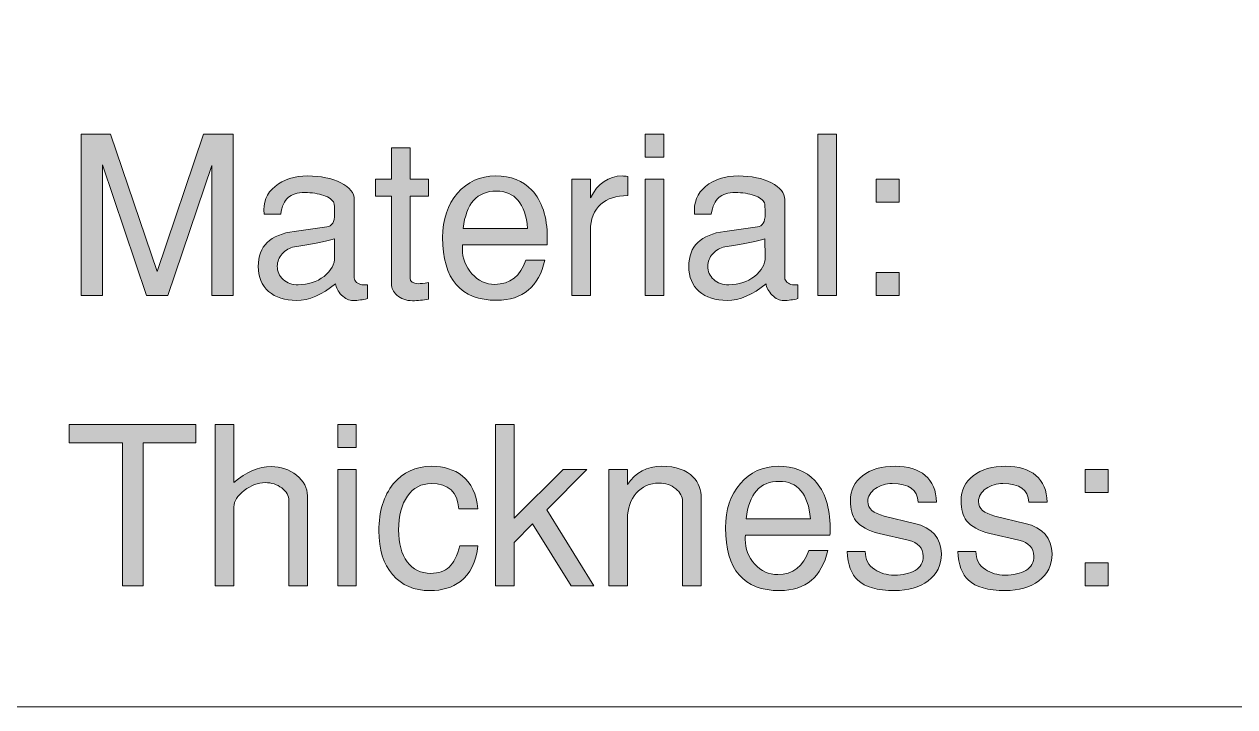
# Model space of a CAD drawing. Header units: inches. Extents: x 0.6 to 10.9, y -3.5 to -1.2.
# Drawn here: x 8.826 to 9.738, y -2.232 to -1.718 of the extents above; entities that cross this region are included whole.
import ezdxf

# ---------------------------------------------------------------- set-up
doc = ezdxf.new("R2010")
doc.units = ezdxf.units.IN
doc.header["$MEASUREMENT"] = 0
doc.layers.add('Layer 1', color=7, linetype='Continuous')

# ---------------------------------------------------------------- blocks, each defined once
blk = doc.blocks.new('block 2')
at = {"layer": 'Layer 1', "color": 7, "lineweight": 5, "true_color": 0xffffff}
blk.add_lwpolyline([(8.36709, -1.17471), (10.87459, -1.17471), (10.87459, -2.23241), (8.36362, -2.23241)], dxfattribs=at)
blk = doc.blocks.new('block 14')
at = {"layer": 'Layer 1', "true_color": 0xed1f24}
h = blk.add_hatch(color=240, dxfattribs=at)
h.dxf.hatch_style = 2
h.paths.add_polyline_path([(8.9837, -1.92234), (8.9677, -1.92234), (8.9677, -1.82434), (8.93454, -1.92234), (8.91853, -1.92234), (8.88536, -1.82383), (8.88536, -1.92234), (8.86936, -1.92234), (8.86936, -1.80084), (8.89152, -1.80084), (8.92655, -1.90436), (8.96157, -1.80084), (8.9837, -1.80084)])
h = blk.add_hatch(color=240, dxfattribs=at)
h.dxf.hatch_style = 2
h.paths.add_polyline_path([(9.30803, -1.81818), (9.29403, -1.81818), (9.29403, -1.80084), (9.30803, -1.80084)])
h.paths.add_polyline_path([(9.30803, -1.92234), (9.29403, -1.92234), (9.29403, -1.83485), (9.30803, -1.83485)])
h = blk.add_hatch(color=240, dxfattribs=at)
h.dxf.hatch_style = 2
h.paths.add_polyline_path([(9.43803, -1.92234), (9.42403, -1.92234), (9.42403, -1.80084), (9.43803, -1.80084)])
h = blk.add_hatch(color=240, dxfattribs=at)
h.dxf.hatch_style = 2
edge = h.paths.add_edge_path()
edge.add_spline(control_points=[(9.13087, -1.92518), (9.12676, -1.92595), (9.12276, -1.92634), (9.11886, -1.92634), (9.11397, -1.92634), (9.11003, -1.92495), (9.10704, -1.92217), (9.10436, -1.91973), (9.10303, -1.9169), (9.10303, -1.91368), (9.10303, -1.91368), (9.10303, -1.84768), (9.10303, -1.84768), (9.10303, -1.84768), (9.09087, -1.84768), (9.09087, -1.84768), (9.09087, -1.84768), (9.09087, -1.83485), (9.09087, -1.83485), (9.09087, -1.83485), (9.10303, -1.83485), (9.10303, -1.83485), (9.10303, -1.83485), (9.10303, -1.81118), (9.10303, -1.81118), (9.10303, -1.81118), (9.11703, -1.81118), (9.11703, -1.81118), (9.11703, -1.81118), (9.11703, -1.83485), (9.11703, -1.83485), (9.11703, -1.83485), (9.13087, -1.83485), (9.13087, -1.83485), (9.13087, -1.83485), (9.13087, -1.84768), (9.13087, -1.84768), (9.13087, -1.84768), (9.11703, -1.84768), (9.11703, -1.84768), (9.11703, -1.84768), (9.11703, -1.90934), (9.11703, -1.90934), (9.11703, -1.91212), (9.11909, -1.91351), (9.1232, -1.91351), (9.12486, -1.91351), (9.12742, -1.91324), (9.13087, -1.91268), (9.13087, -1.91268), (9.13087, -1.92518), (9.13087, -1.92518)], knot_values=[0, 0, 0, 0, 1, 1, 1, 2, 2, 2, 3, 3, 3, 4, 4, 4, 5, 5, 5, 6, 6, 6, 7, 7, 7, 8, 8, 8, 9, 9, 9, 10, 10, 10, 11, 11, 11, 12, 12, 12, 13, 13, 13, 14, 14, 14, 15, 15, 15, 16, 16, 16, 17, 17, 17, 17], degree=3, periodic=1)
h = blk.add_hatch(color=240, dxfattribs=at)
h.dxf.hatch_style = 2
edge = h.paths.add_edge_path()
edge.add_spline(control_points=[(9.08487, -1.92472), (9.08142, -1.92569), (9.07781, -1.92617), (9.07404, -1.92617), (9.07103, -1.92617), (9.06817, -1.92481), (9.06545, -1.92209), (9.06272, -1.91937), (9.0612, -1.91651), (9.06087, -1.91351), (9.05075, -1.92196), (9.04097, -1.92617), (9.03153, -1.92617), (9.02275, -1.92617), (9.01575, -1.92389), (9.01053, -1.91933), (9.00531, -1.91477), (9.0027, -1.90847), (9.0027, -1.90046), (9.0027, -1.88531), (9.01173, -1.87652), (9.02979, -1.87407), (9.02979, -1.87407), (9.05438, -1.87073), (9.05438, -1.87073), (9.05826, -1.87017), (9.0602, -1.867), (9.0602, -1.86121), (9.0602, -1.85631), (9.06003, -1.85347), (9.05971, -1.8527), (9.0587, -1.85036), (9.05613, -1.84846), (9.05197, -1.84701), (9.04782, -1.84557), (9.04308, -1.84484), (9.03777, -1.84484), (9.03223, -1.84484), (9.02805, -1.84609), (9.02523, -1.84859), (9.0224, -1.85109), (9.02055, -1.85523), (9.01966, -1.86101), (9.01966, -1.86101), (9.00703, -1.86101), (9.00703, -1.86101), (9.00625, -1.85234), (9.00903, -1.8454), (9.01537, -1.84018), (9.0217, -1.83495), (9.02992, -1.83234), (9.04003, -1.83234), (9.04981, -1.83234), (9.05809, -1.83407), (9.06487, -1.83751), (9.07164, -1.84096), (9.07503, -1.84512), (9.07503, -1.85001), (9.07503, -1.85001), (9.07503, -1.90917), (9.07503, -1.90917), (9.07503, -1.9104), (9.07562, -1.91151), (9.07678, -1.91251), (9.07795, -1.91351), (9.07926, -1.91412), (9.0807, -1.91434), (9.08181, -1.91446), (9.0832, -1.91446), (9.08487, -1.91434), (9.08487, -1.91434), (9.08487, -1.92472), (9.08487, -1.92472)], knot_values=[0, 0, 0, 0, 1, 1, 1, 2, 2, 2, 3, 3, 3, 4, 4, 4, 5, 5, 5, 6, 6, 6, 7, 7, 7, 8, 8, 8, 9, 9, 9, 10, 10, 10, 11, 11, 11, 12, 12, 12, 13, 13, 13, 14, 14, 14, 15, 15, 15, 16, 16, 16, 17, 17, 17, 18, 18, 18, 19, 19, 19, 20, 20, 20, 21, 21, 21, 22, 22, 22, 23, 23, 23, 24, 24, 24, 24], degree=3, periodic=1)
edge = h.paths.add_edge_path()
edge.add_spline(control_points=[(9.0602, -1.89341), (9.0602, -1.89341), (9.06004, -1.87984), (9.06004, -1.87984), (9.05333, -1.88174), (9.04328, -1.88369), (9.02989, -1.88571), (9.02637, -1.88638), (9.02335, -1.88811), (9.02082, -1.8909), (9.0183, -1.89369), (9.01704, -1.89682), (9.01704, -1.90028), (9.01704, -1.9043), (9.01851, -1.90765), (9.02148, -1.91033), (9.02445, -1.913), (9.02824, -1.91434), (9.03285, -1.91434), (9.04032, -1.91434), (9.04677, -1.91222), (9.05221, -1.90798), (9.05765, -1.90373), (9.06031, -1.89888), (9.0602, -1.89341)], knot_values=[0, 0, 0, 0, 1, 1, 1, 2, 2, 2, 3, 3, 3, 4, 4, 4, 5, 5, 5, 6, 6, 6, 7, 7, 7, 8, 8, 8, 8], degree=3, periodic=1)
h = blk.add_hatch(color=240, dxfattribs=at)
h.dxf.hatch_style = 2
edge = h.paths.add_edge_path()
edge.add_spline(control_points=[(9.22036, -1.87901), (9.22036, -1.88112), (9.22031, -1.88284), (9.22019, -1.88418), (9.22019, -1.88418), (9.15653, -1.88418), (9.15653, -1.88418), (9.15642, -1.88496), (9.15637, -1.88607), (9.15637, -1.88751), (9.15637, -1.89451), (9.15877, -1.90068), (9.16359, -1.90601), (9.16842, -1.91134), (9.17415, -1.91401), (9.1808, -1.91401), (9.19232, -1.91401), (9.20013, -1.9079), (9.20424, -1.89568), (9.20424, -1.89568), (9.21853, -1.89568), (9.21853, -1.89568), (9.21387, -1.9159), (9.20181, -1.92601), (9.18237, -1.92601), (9.15514, -1.92601), (9.14153, -1.91023), (9.14153, -1.87868), (9.14153, -1.86512), (9.14525, -1.85401), (9.1527, -1.84534), (9.16014, -1.83668), (9.1697, -1.83234), (9.18136, -1.83234), (9.19281, -1.83234), (9.20192, -1.8359), (9.2087, -1.84301), (9.21636, -1.85112), (9.22026, -1.86312), (9.22036, -1.87901)], knot_values=[0, 0, 0, 0, 1, 1, 1, 2, 2, 2, 3, 3, 3, 4, 4, 4, 5, 5, 5, 6, 6, 6, 7, 7, 7, 8, 8, 8, 9, 9, 9, 10, 10, 10, 11, 11, 11, 12, 12, 12, 13, 13, 13, 13], degree=3, periodic=1)
edge = h.paths.add_edge_path()
edge.add_spline(control_points=[(9.20553, -1.87184), (9.20374, -1.85307), (9.19588, -1.84368), (9.18195, -1.84368), (9.16745, -1.84368), (9.15915, -1.85307), (9.15703, -1.87184), (9.15703, -1.87184), (9.20553, -1.87184), (9.20553, -1.87184)], knot_values=[0, 0, 0, 0, 1, 1, 1, 2, 2, 2, 3, 3, 3, 3], degree=3, periodic=1)
h = blk.add_hatch(color=240, dxfattribs=at)
h.dxf.hatch_style = 2
edge = h.paths.add_edge_path()
edge.add_spline(control_points=[(9.28086, -1.84717), (9.2723, -1.84717), (9.26558, -1.84929), (9.26069, -1.85351), (9.25547, -1.85817), (9.25286, -1.86479), (9.25286, -1.87335), (9.25286, -1.87335), (9.25286, -1.92234), (9.25286, -1.92234), (9.25286, -1.92234), (9.23886, -1.92234), (9.23886, -1.92234), (9.23886, -1.92234), (9.23886, -1.83485), (9.23886, -1.83485), (9.23886, -1.83485), (9.25286, -1.83485), (9.25286, -1.83485), (9.25286, -1.83485), (9.25286, -1.84884), (9.25286, -1.84884), (9.25842, -1.83784), (9.26642, -1.83234), (9.27686, -1.83234), (9.27775, -1.83234), (9.27909, -1.83245), (9.28086, -1.83268), (9.28086, -1.83268), (9.28086, -1.84717), (9.28086, -1.84717)], knot_values=[0, 0, 0, 0, 1, 1, 1, 2, 2, 2, 3, 3, 3, 4, 4, 4, 5, 5, 5, 6, 6, 6, 7, 7, 7, 8, 8, 8, 9, 9, 9, 10, 10, 10, 10], degree=3, periodic=1)
h = blk.add_hatch(color=240, dxfattribs=at)
h.dxf.hatch_style = 2
edge = h.paths.add_edge_path()
edge.add_spline(control_points=[(9.40902, -1.92472), (9.40558, -1.92569), (9.40197, -1.92617), (9.39819, -1.92617), (9.39519, -1.92617), (9.39233, -1.92481), (9.38961, -1.92209), (9.38688, -1.91937), (9.38536, -1.91651), (9.38502, -1.91351), (9.37491, -1.92196), (9.36513, -1.92617), (9.35569, -1.92617), (9.34691, -1.92617), (9.33991, -1.92389), (9.33469, -1.91933), (9.32947, -1.91477), (9.32686, -1.90847), (9.32686, -1.90046), (9.32686, -1.88531), (9.33589, -1.87652), (9.35395, -1.87407), (9.35395, -1.87407), (9.37854, -1.87073), (9.37854, -1.87073), (9.38242, -1.87017), (9.38436, -1.867), (9.38436, -1.86121), (9.38436, -1.85631), (9.38419, -1.85347), (9.38386, -1.8527), (9.38286, -1.85036), (9.38028, -1.84846), (9.37613, -1.84701), (9.37198, -1.84557), (9.36724, -1.84484), (9.36193, -1.84484), (9.35639, -1.84484), (9.35221, -1.84609), (9.34939, -1.84859), (9.34656, -1.85109), (9.34471, -1.85523), (9.34382, -1.86101), (9.34382, -1.86101), (9.33119, -1.86101), (9.33119, -1.86101), (9.33041, -1.85234), (9.33319, -1.8454), (9.33953, -1.84018), (9.34586, -1.83495), (9.35408, -1.83234), (9.36419, -1.83234), (9.37397, -1.83234), (9.38224, -1.83407), (9.38902, -1.83751), (9.3958, -1.84096), (9.39919, -1.84512), (9.39919, -1.85001), (9.39919, -1.85001), (9.39919, -1.90917), (9.39919, -1.90917), (9.39919, -1.9104), (9.39977, -1.91151), (9.40094, -1.91251), (9.40211, -1.91351), (9.40342, -1.91412), (9.40486, -1.91434), (9.40597, -1.91446), (9.40736, -1.91446), (9.40902, -1.91434), (9.40902, -1.91434), (9.40902, -1.92472), (9.40902, -1.92472)], knot_values=[0, 0, 0, 0, 1, 1, 1, 2, 2, 2, 3, 3, 3, 4, 4, 4, 5, 5, 5, 6, 6, 6, 7, 7, 7, 8, 8, 8, 9, 9, 9, 10, 10, 10, 11, 11, 11, 12, 12, 12, 13, 13, 13, 14, 14, 14, 15, 15, 15, 16, 16, 16, 17, 17, 17, 18, 18, 18, 19, 19, 19, 20, 20, 20, 21, 21, 21, 22, 22, 22, 23, 23, 23, 24, 24, 24, 24], degree=3, periodic=1)
edge = h.paths.add_edge_path()
edge.add_spline(control_points=[(9.38436, -1.89341), (9.38436, -1.89341), (9.3842, -1.87984), (9.3842, -1.87984), (9.37749, -1.88174), (9.36744, -1.88369), (9.35404, -1.88571), (9.35052, -1.88638), (9.34751, -1.88811), (9.34498, -1.8909), (9.34245, -1.89369), (9.34119, -1.89682), (9.34119, -1.90028), (9.34119, -1.9043), (9.34267, -1.90765), (9.34564, -1.91033), (9.34861, -1.913), (9.3524, -1.91434), (9.35701, -1.91434), (9.36447, -1.91434), (9.37093, -1.91222), (9.37637, -1.90798), (9.38181, -1.90373), (9.38447, -1.89888), (9.38436, -1.89341)], knot_values=[0, 0, 0, 0, 1, 1, 1, 2, 2, 2, 3, 3, 3, 4, 4, 4, 5, 5, 5, 6, 6, 6, 7, 7, 7, 8, 8, 8, 8], degree=3, periodic=1)
h = blk.add_hatch(color=240, dxfattribs=at)
h.dxf.hatch_style = 2
h.paths.add_polyline_path([(9.48519, -1.85218), (9.46785, -1.85218), (9.46785, -1.83485), (9.48519, -1.83485)])
h.paths.add_polyline_path([(9.48519, -1.92234), (9.46785, -1.92234), (9.46785, -1.90501), (9.48519, -1.90501)])
at = {"layer": 'Layer 1', "lineweight": 0}
for points in [[(8.9837, -1.92234), (8.9677, -1.92234), (8.9677, -1.82434), (8.93454, -1.92234), (8.91853, -1.92234), (8.88536, -1.82383), (8.88536, -1.92234), (8.86936, -1.92234), (8.86936, -1.80084), (8.89152, -1.80084), (8.92655, -1.90436), (8.96157, -1.80084), (8.9837, -1.80084), (8.9837, -1.92234)], [(9.30803, -1.81818), (9.29403, -1.81818), (9.29403, -1.80084), (9.30803, -1.80084), (9.30803, -1.81818)], [(9.43803, -1.92234), (9.42403, -1.92234), (9.42403, -1.80084), (9.43803, -1.80084), (9.43803, -1.92234)], [(9.30803, -1.92234), (9.29403, -1.92234), (9.29403, -1.83485), (9.30803, -1.83485), (9.30803, -1.92234)], [(9.48519, -1.85218), (9.46785, -1.85218), (9.46785, -1.83485), (9.48519, -1.83485), (9.48519, -1.85218)], [(9.48519, -1.92234), (9.46785, -1.92234), (9.46785, -1.90501), (9.48519, -1.90501), (9.48519, -1.92234)]]:
    blk.add_lwpolyline(points, dxfattribs=at)
for points, knots in [([(9.13087, -1.92518), (9.12676, -1.92595), (9.12276, -1.92634), (9.11886, -1.92634), (9.11397, -1.92634), (9.11003, -1.92495), (9.10704, -1.92217), (9.10436, -1.91973), (9.10303, -1.9169), (9.10303, -1.91368), (9.10303, -1.91368), (9.10303, -1.84768), (9.10303, -1.84768), (9.10303, -1.84768), (9.09087, -1.84768), (9.09087, -1.84768), (9.09087, -1.84768), (9.09087, -1.83485), (9.09087, -1.83485), (9.09087, -1.83485), (9.10303, -1.83485), (9.10303, -1.83485), (9.10303, -1.83485), (9.10303, -1.81118), (9.10303, -1.81118), (9.10303, -1.81118), (9.11703, -1.81118), (9.11703, -1.81118), (9.11703, -1.81118), (9.11703, -1.83485), (9.11703, -1.83485), (9.11703, -1.83485), (9.13087, -1.83485), (9.13087, -1.83485), (9.13087, -1.83485), (9.13087, -1.84768), (9.13087, -1.84768), (9.13087, -1.84768), (9.11703, -1.84768), (9.11703, -1.84768), (9.11703, -1.84768), (9.11703, -1.90934), (9.11703, -1.90934), (9.11703, -1.91212), (9.11909, -1.91351), (9.1232, -1.91351), (9.12486, -1.91351), (9.12742, -1.91324), (9.13087, -1.91268), (9.13087, -1.91268), (9.13087, -1.92518), (9.13087, -1.92518)], [0, 0, 0, 0, 1, 1, 1, 2, 2, 2, 3, 3, 3, 4, 4, 4, 5, 5, 5, 6, 6, 6, 7, 7, 7, 8, 8, 8, 9, 9, 9, 10, 10, 10, 11, 11, 11, 12, 12, 12, 13, 13, 13, 14, 14, 14, 15, 15, 15, 16, 16, 16, 17, 17, 17, 17]), ([(9.08487, -1.92472), (9.08142, -1.92569), (9.07781, -1.92617), (9.07404, -1.92617), (9.07103, -1.92617), (9.06817, -1.92481), (9.06545, -1.92209), (9.06272, -1.91937), (9.0612, -1.91651), (9.06087, -1.91351), (9.05075, -1.92196), (9.04097, -1.92617), (9.03153, -1.92617), (9.02275, -1.92617), (9.01575, -1.92389), (9.01053, -1.91933), (9.00531, -1.91477), (9.0027, -1.90847), (9.0027, -1.90046), (9.0027, -1.88531), (9.01173, -1.87652), (9.02979, -1.87407), (9.02979, -1.87407), (9.05438, -1.87073), (9.05438, -1.87073), (9.05826, -1.87017), (9.0602, -1.867), (9.0602, -1.86121), (9.0602, -1.85631), (9.06003, -1.85347), (9.05971, -1.8527), (9.0587, -1.85036), (9.05613, -1.84846), (9.05197, -1.84701), (9.04782, -1.84557), (9.04308, -1.84484), (9.03777, -1.84484), (9.03223, -1.84484), (9.02805, -1.84609), (9.02523, -1.84859), (9.0224, -1.85109), (9.02055, -1.85523), (9.01966, -1.86101), (9.01966, -1.86101), (9.00703, -1.86101), (9.00703, -1.86101), (9.00625, -1.85234), (9.00903, -1.8454), (9.01537, -1.84018), (9.0217, -1.83495), (9.02992, -1.83234), (9.04003, -1.83234), (9.04981, -1.83234), (9.05809, -1.83407), (9.06487, -1.83751), (9.07164, -1.84096), (9.07503, -1.84512), (9.07503, -1.85001), (9.07503, -1.85001), (9.07503, -1.90917), (9.07503, -1.90917), (9.07503, -1.9104), (9.07562, -1.91151), (9.07678, -1.91251), (9.07795, -1.91351), (9.07926, -1.91412), (9.0807, -1.91434), (9.08181, -1.91446), (9.0832, -1.91446), (9.08487, -1.91434), (9.08487, -1.91434), (9.08487, -1.92472), (9.08487, -1.92472)], [0, 0, 0, 0, 1, 1, 1, 2, 2, 2, 3, 3, 3, 4, 4, 4, 5, 5, 5, 6, 6, 6, 7, 7, 7, 8, 8, 8, 9, 9, 9, 10, 10, 10, 11, 11, 11, 12, 12, 12, 13, 13, 13, 14, 14, 14, 15, 15, 15, 16, 16, 16, 17, 17, 17, 18, 18, 18, 19, 19, 19, 20, 20, 20, 21, 21, 21, 22, 22, 22, 23, 23, 23, 24, 24, 24, 24]), ([(9.22036, -1.87901), (9.22036, -1.88112), (9.22031, -1.88284), (9.22019, -1.88418), (9.22019, -1.88418), (9.15653, -1.88418), (9.15653, -1.88418), (9.15642, -1.88496), (9.15637, -1.88607), (9.15637, -1.88751), (9.15637, -1.89451), (9.15877, -1.90068), (9.16359, -1.90601), (9.16842, -1.91134), (9.17415, -1.91401), (9.1808, -1.91401), (9.19232, -1.91401), (9.20013, -1.9079), (9.20424, -1.89568), (9.20424, -1.89568), (9.21853, -1.89568), (9.21853, -1.89568), (9.21387, -1.9159), (9.20181, -1.92601), (9.18237, -1.92601), (9.15514, -1.92601), (9.14153, -1.91023), (9.14153, -1.87868), (9.14153, -1.86512), (9.14525, -1.85401), (9.1527, -1.84534), (9.16014, -1.83668), (9.1697, -1.83234), (9.18136, -1.83234), (9.19281, -1.83234), (9.20192, -1.8359), (9.2087, -1.84301), (9.21636, -1.85112), (9.22026, -1.86312), (9.22036, -1.87901)], [0, 0, 0, 0, 1, 1, 1, 2, 2, 2, 3, 3, 3, 4, 4, 4, 5, 5, 5, 6, 6, 6, 7, 7, 7, 8, 8, 8, 9, 9, 9, 10, 10, 10, 11, 11, 11, 12, 12, 12, 13, 13, 13, 13]), ([(9.28086, -1.84717), (9.2723, -1.84717), (9.26558, -1.84929), (9.26069, -1.85351), (9.25547, -1.85817), (9.25286, -1.86479), (9.25286, -1.87335), (9.25286, -1.87335), (9.25286, -1.92234), (9.25286, -1.92234), (9.25286, -1.92234), (9.23886, -1.92234), (9.23886, -1.92234), (9.23886, -1.92234), (9.23886, -1.83485), (9.23886, -1.83485), (9.23886, -1.83485), (9.25286, -1.83485), (9.25286, -1.83485), (9.25286, -1.83485), (9.25286, -1.84884), (9.25286, -1.84884), (9.25842, -1.83784), (9.26642, -1.83234), (9.27686, -1.83234), (9.27775, -1.83234), (9.27909, -1.83245), (9.28086, -1.83268), (9.28086, -1.83268), (9.28086, -1.84717), (9.28086, -1.84717)], [0, 0, 0, 0, 1, 1, 1, 2, 2, 2, 3, 3, 3, 4, 4, 4, 5, 5, 5, 6, 6, 6, 7, 7, 7, 8, 8, 8, 9, 9, 9, 10, 10, 10, 10]), ([(9.40902, -1.92472), (9.40558, -1.92569), (9.40197, -1.92617), (9.39819, -1.92617), (9.39519, -1.92617), (9.39233, -1.92481), (9.38961, -1.92209), (9.38688, -1.91937), (9.38536, -1.91651), (9.38502, -1.91351), (9.37491, -1.92196), (9.36513, -1.92617), (9.35569, -1.92617), (9.34691, -1.92617), (9.33991, -1.92389), (9.33469, -1.91933), (9.32947, -1.91477), (9.32686, -1.90847), (9.32686, -1.90046), (9.32686, -1.88531), (9.33589, -1.87652), (9.35395, -1.87407), (9.35395, -1.87407), (9.37854, -1.87073), (9.37854, -1.87073), (9.38242, -1.87017), (9.38436, -1.867), (9.38436, -1.86121), (9.38436, -1.85631), (9.38419, -1.85347), (9.38386, -1.8527), (9.38286, -1.85036), (9.38028, -1.84846), (9.37613, -1.84701), (9.37198, -1.84557), (9.36724, -1.84484), (9.36193, -1.84484), (9.35639, -1.84484), (9.35221, -1.84609), (9.34939, -1.84859), (9.34656, -1.85109), (9.34471, -1.85523), (9.34382, -1.86101), (9.34382, -1.86101), (9.33119, -1.86101), (9.33119, -1.86101), (9.33041, -1.85234), (9.33319, -1.8454), (9.33953, -1.84018), (9.34586, -1.83495), (9.35408, -1.83234), (9.36419, -1.83234), (9.37397, -1.83234), (9.38224, -1.83407), (9.38902, -1.83751), (9.3958, -1.84096), (9.39919, -1.84512), (9.39919, -1.85001), (9.39919, -1.85001), (9.39919, -1.90917), (9.39919, -1.90917), (9.39919, -1.9104), (9.39977, -1.91151), (9.40094, -1.91251), (9.40211, -1.91351), (9.40342, -1.91412), (9.40486, -1.91434), (9.40597, -1.91446), (9.40736, -1.91446), (9.40902, -1.91434), (9.40902, -1.91434), (9.40902, -1.92472), (9.40902, -1.92472)], [0, 0, 0, 0, 1, 1, 1, 2, 2, 2, 3, 3, 3, 4, 4, 4, 5, 5, 5, 6, 6, 6, 7, 7, 7, 8, 8, 8, 9, 9, 9, 10, 10, 10, 11, 11, 11, 12, 12, 12, 13, 13, 13, 14, 14, 14, 15, 15, 15, 16, 16, 16, 17, 17, 17, 18, 18, 18, 19, 19, 19, 20, 20, 20, 21, 21, 21, 22, 22, 22, 23, 23, 23, 24, 24, 24, 24]), ([(9.20553, -1.87184), (9.20374, -1.85307), (9.19588, -1.84368), (9.18195, -1.84368), (9.16745, -1.84368), (9.15915, -1.85307), (9.15703, -1.87184), (9.15703, -1.87184), (9.20553, -1.87184), (9.20553, -1.87184)], [0, 0, 0, 0, 1, 1, 1, 2, 2, 2, 3, 3, 3, 3]), ([(9.0602, -1.89341), (9.0602, -1.89341), (9.06004, -1.87984), (9.06004, -1.87984), (9.05333, -1.88174), (9.04328, -1.88369), (9.02989, -1.88571), (9.02637, -1.88638), (9.02335, -1.88811), (9.02082, -1.8909), (9.0183, -1.89369), (9.01704, -1.89682), (9.01704, -1.90028), (9.01704, -1.9043), (9.01851, -1.90765), (9.02148, -1.91033), (9.02445, -1.913), (9.02824, -1.91434), (9.03285, -1.91434), (9.04032, -1.91434), (9.04677, -1.91222), (9.05221, -1.90798), (9.05765, -1.90373), (9.06031, -1.89888), (9.0602, -1.89341)], [0, 0, 0, 0, 1, 1, 1, 2, 2, 2, 3, 3, 3, 4, 4, 4, 5, 5, 5, 6, 6, 6, 7, 7, 7, 8, 8, 8, 8]), ([(9.38436, -1.89341), (9.38436, -1.89341), (9.3842, -1.87984), (9.3842, -1.87984), (9.37749, -1.88174), (9.36744, -1.88369), (9.35404, -1.88571), (9.35052, -1.88638), (9.34751, -1.88811), (9.34498, -1.8909), (9.34245, -1.89369), (9.34119, -1.89682), (9.34119, -1.90028), (9.34119, -1.9043), (9.34267, -1.90765), (9.34564, -1.91033), (9.34861, -1.913), (9.3524, -1.91434), (9.35701, -1.91434), (9.36447, -1.91434), (9.37093, -1.91222), (9.37637, -1.90798), (9.38181, -1.90373), (9.38447, -1.89888), (9.38436, -1.89341)], [0, 0, 0, 0, 1, 1, 1, 2, 2, 2, 3, 3, 3, 4, 4, 4, 5, 5, 5, 6, 6, 6, 7, 7, 7, 8, 8, 8, 8])]:
    blk.add_open_spline(points, degree=3, knots=knots, dxfattribs=at)
blk = doc.blocks.new('block 16')
at = {"layer": 'Layer 1', "true_color": 0xed1f24}
h = blk.add_hatch(color=240, dxfattribs=at)
h.dxf.hatch_style = 2
h.paths.add_polyline_path([(8.9557, -2.03348), (8.91603, -2.03348), (8.91603, -2.14115), (8.90036, -2.14115), (8.90036, -2.03348), (8.86037, -2.03348), (8.86037, -2.01965), (8.9557, -2.01965)])
h = blk.add_hatch(color=240, dxfattribs=at)
h.dxf.hatch_style = 2
edge = h.paths.add_edge_path()
edge.add_spline(control_points=[(9.0397, -2.14115), (9.0397, -2.14115), (9.0257, -2.14115), (9.0257, -2.14115), (9.0257, -2.14115), (9.0257, -2.07715), (9.0257, -2.07715), (9.0257, -2.07337), (9.02392, -2.07015), (9.02037, -2.06748), (9.01681, -2.06481), (9.01264, -2.06348), (9.00787, -2.06348), (9.00253, -2.06348), (8.99728, -2.06542), (8.99211, -2.06932), (8.98695, -2.0732), (8.98437, -2.07737), (8.98437, -2.08181), (8.98437, -2.08181), (8.98437, -2.14115), (8.98437, -2.14115), (8.98437, -2.14115), (8.97036, -2.14115), (8.97036, -2.14115), (8.97036, -2.14115), (8.97036, -2.01965), (8.97036, -2.01965), (8.97036, -2.01965), (8.98437, -2.01965), (8.98437, -2.01965), (8.98437, -2.01965), (8.98437, -2.06348), (8.98437, -2.06348), (8.99358, -2.05537), (9.00292, -2.05132), (9.01236, -2.05132), (9.0197, -2.05132), (9.02609, -2.05351), (9.03153, -2.0579), (9.03697, -2.06229), (9.0397, -2.06742), (9.0397, -2.07332), (9.0397, -2.07332), (9.0397, -2.14115), (9.0397, -2.14115)], knot_values=[0, 0, 0, 0, 1, 1, 1, 2, 2, 2, 3, 3, 3, 4, 4, 4, 5, 5, 5, 6, 6, 6, 7, 7, 7, 8, 8, 8, 9, 9, 9, 10, 10, 10, 11, 11, 11, 12, 12, 12, 13, 13, 13, 14, 14, 14, 15, 15, 15, 15], degree=3, periodic=1)
h = blk.add_hatch(color=240, dxfattribs=at)
h.dxf.hatch_style = 2
h.paths.add_polyline_path([(9.07653, -2.03698), (9.06253, -2.03698), (9.06253, -2.01965), (9.07653, -2.01965)])
h.paths.add_polyline_path([(9.07653, -2.14115), (9.06253, -2.14115), (9.06253, -2.05365), (9.07653, -2.05365)])
h = blk.add_hatch(color=240, dxfattribs=at)
h.dxf.hatch_style = 2
h.paths.add_polyline_path([(9.25544, -2.14115), (9.2382, -2.14115), (9.20931, -2.09439), (9.19537, -2.10845), (9.19537, -2.14115), (9.18136, -2.14115), (9.18136, -2.01965), (9.19537, -2.01965), (9.19537, -2.09015), (9.2322, -2.05365), (9.2502, -2.05365), (9.22009, -2.08394)])
h = blk.add_hatch(color=240, dxfattribs=at)
h.dxf.hatch_style = 2
edge = h.paths.add_edge_path()
edge.add_spline(control_points=[(9.16803, -2.11098), (9.16681, -2.1232), (9.16242, -2.1322), (9.15487, -2.13798), (9.14886, -2.14254), (9.14126, -2.14482), (9.13203, -2.14482), (9.12014, -2.14482), (9.11075, -2.14081), (9.10387, -2.13281), (9.09698, -2.12482), (9.09353, -2.11382), (9.09353, -2.09981), (9.09353, -2.08514), (9.09714, -2.07337), (9.10436, -2.06448), (9.11159, -2.05559), (9.1212, -2.05115), (9.1332, -2.05115), (9.14253, -2.05115), (9.1502, -2.05353), (9.1562, -2.05832), (9.16309, -2.06376), (9.16703, -2.07204), (9.16803, -2.08315), (9.16803, -2.08315), (9.15366, -2.08315), (9.15366, -2.08315), (9.15288, -2.07048), (9.14597, -2.06415), (9.13293, -2.06415), (9.12547, -2.06415), (9.11951, -2.06731), (9.11505, -2.07365), (9.11059, -2.07998), (9.10836, -2.08848), (9.10836, -2.09915), (9.10836, -2.10926), (9.11053, -2.11723), (9.11488, -2.12307), (9.11923, -2.1289), (9.12514, -2.13182), (9.1326, -2.13182), (9.1385, -2.13182), (9.14313, -2.13023), (9.14647, -2.12706), (9.14981, -2.12389), (9.15249, -2.11854), (9.15449, -2.11098), (9.15449, -2.11098), (9.16803, -2.11098), (9.16803, -2.11098)], knot_values=[0, 0, 0, 0, 1, 1, 1, 2, 2, 2, 3, 3, 3, 4, 4, 4, 5, 5, 5, 6, 6, 6, 7, 7, 7, 8, 8, 8, 9, 9, 9, 10, 10, 10, 11, 11, 11, 12, 12, 12, 13, 13, 13, 14, 14, 14, 15, 15, 15, 16, 16, 16, 17, 17, 17, 17], degree=3, periodic=1)
h = blk.add_hatch(color=240, dxfattribs=at)
h.dxf.hatch_style = 2
edge = h.paths.add_edge_path()
edge.add_spline(control_points=[(9.3362, -2.14115), (9.3362, -2.14115), (9.3222, -2.14115), (9.3222, -2.14115), (9.3222, -2.14115), (9.3222, -2.07748), (9.3222, -2.07748), (9.3222, -2.07404), (9.32048, -2.0709), (9.31703, -2.06806), (9.31359, -2.06523), (9.30937, -2.06382), (9.30436, -2.06382), (9.29747, -2.06382), (9.29181, -2.06635), (9.28737, -2.0714), (9.28292, -2.07646), (9.2807, -2.08287), (9.2807, -2.09064), (9.2807, -2.09064), (9.2807, -2.14115), (9.2807, -2.14115), (9.2807, -2.14115), (9.2667, -2.14115), (9.2667, -2.14115), (9.2667, -2.14115), (9.2667, -2.05365), (9.2667, -2.05365), (9.2667, -2.05365), (9.2807, -2.05365), (9.2807, -2.05365), (9.2807, -2.05365), (9.2807, -2.06498), (9.2807, -2.06498), (9.2867, -2.05576), (9.29531, -2.05115), (9.30653, -2.05115), (9.3172, -2.05115), (9.32509, -2.05387), (9.3302, -2.05931), (9.3342, -2.06354), (9.3362, -2.06887), (9.3362, -2.07531), (9.3362, -2.07531), (9.3362, -2.14115), (9.3362, -2.14115)], knot_values=[0, 0, 0, 0, 1, 1, 1, 2, 2, 2, 3, 3, 3, 4, 4, 4, 5, 5, 5, 6, 6, 6, 7, 7, 7, 8, 8, 8, 9, 9, 9, 10, 10, 10, 11, 11, 11, 12, 12, 12, 13, 13, 13, 14, 14, 14, 15, 15, 15, 15], degree=3, periodic=1)
h = blk.add_hatch(color=240, dxfattribs=at)
h.dxf.hatch_style = 2
edge = h.paths.add_edge_path()
edge.add_spline(control_points=[(9.43336, -2.09781), (9.43336, -2.09993), (9.43331, -2.10164), (9.43319, -2.10298), (9.43319, -2.10298), (9.36953, -2.10298), (9.36953, -2.10298), (9.36942, -2.10376), (9.36936, -2.10487), (9.36936, -2.10632), (9.36936, -2.11332), (9.37177, -2.11948), (9.37659, -2.12482), (9.38142, -2.13015), (9.38715, -2.13281), (9.3938, -2.13281), (9.40532, -2.13281), (9.41313, -2.1267), (9.41724, -2.11448), (9.41724, -2.11448), (9.43153, -2.11448), (9.43153, -2.11448), (9.42687, -2.1347), (9.41481, -2.14482), (9.39537, -2.14482), (9.36814, -2.14482), (9.35453, -2.12904), (9.35453, -2.09748), (9.35453, -2.08392), (9.35825, -2.07281), (9.3657, -2.06415), (9.37314, -2.05548), (9.3827, -2.05115), (9.39436, -2.05115), (9.40581, -2.05115), (9.41492, -2.05471), (9.4217, -2.06182), (9.42936, -2.06993), (9.43325, -2.08192), (9.43336, -2.09781)], knot_values=[0, 0, 0, 0, 1, 1, 1, 2, 2, 2, 3, 3, 3, 4, 4, 4, 5, 5, 5, 6, 6, 6, 7, 7, 7, 8, 8, 8, 9, 9, 9, 10, 10, 10, 11, 11, 11, 12, 12, 12, 13, 13, 13, 13], degree=3, periodic=1)
edge = h.paths.add_edge_path()
edge.add_spline(control_points=[(9.41853, -2.09064), (9.41674, -2.07187), (9.40888, -2.06248), (9.39495, -2.06248), (9.38045, -2.06248), (9.37214, -2.07187), (9.37003, -2.09064), (9.37003, -2.09064), (9.41853, -2.09064), (9.41853, -2.09064)], knot_values=[0, 0, 0, 0, 1, 1, 1, 2, 2, 2, 3, 3, 3, 3], degree=3, periodic=1)
h = blk.add_hatch(color=240, dxfattribs=at)
h.dxf.hatch_style = 2
edge = h.paths.add_edge_path()
edge.add_spline(control_points=[(9.51703, -2.11715), (9.51703, -2.12571), (9.51372, -2.13245), (9.50711, -2.1374), (9.5005, -2.14234), (9.49209, -2.14482), (9.48186, -2.14482), (9.46886, -2.14482), (9.45958, -2.14221), (9.45403, -2.13698), (9.44925, -2.13253), (9.44663, -2.12531), (9.44619, -2.11532), (9.44619, -2.11532), (9.4597, -2.11532), (9.4597, -2.11532), (9.4597, -2.1212), (9.46208, -2.12576), (9.46686, -2.12898), (9.47097, -2.13176), (9.47592, -2.13314), (9.4817, -2.13314), (9.48803, -2.13314), (9.49322, -2.13195), (9.49728, -2.12956), (9.50134, -2.12716), (9.50336, -2.12362), (9.50336, -2.11894), (9.50336, -2.1127), (9.49959, -2.1087), (9.49205, -2.10691), (9.49205, -2.10691), (9.4702, -2.10178), (9.4702, -2.10178), (9.46198, -2.09979), (9.45614, -2.09656), (9.4527, -2.09212), (9.44992, -2.08846), (9.44853, -2.08346), (9.44853, -2.07713), (9.44853, -2.06925), (9.45161, -2.06295), (9.45778, -2.05823), (9.46395, -2.05351), (9.47214, -2.05115), (9.48236, -2.05115), (9.49192, -2.05115), (9.49942, -2.05345), (9.50486, -2.05806), (9.5103, -2.06268), (9.51314, -2.06937), (9.51336, -2.07815), (9.51336, -2.07815), (9.49953, -2.07815), (9.49953, -2.07815), (9.49919, -2.06881), (9.4927, -2.06415), (9.48003, -2.06415), (9.47536, -2.06415), (9.47114, -2.06542), (9.46736, -2.06798), (9.46358, -2.07054), (9.4617, -2.07376), (9.4617, -2.07765), (9.4617, -2.08298), (9.46581, -2.08665), (9.47403, -2.08865), (9.47403, -2.08865), (9.4967, -2.09415), (9.4967, -2.09415), (9.51025, -2.09748), (9.51703, -2.10515), (9.51703, -2.11715)], knot_values=[0, 0, 0, 0, 1, 1, 1, 2, 2, 2, 3, 3, 3, 4, 4, 4, 5, 5, 5, 6, 6, 6, 7, 7, 7, 8, 8, 8, 9, 9, 9, 10, 10, 10, 11, 11, 11, 12, 12, 12, 13, 13, 13, 14, 14, 14, 15, 15, 15, 16, 16, 16, 17, 17, 17, 18, 18, 18, 19, 19, 19, 20, 20, 20, 21, 21, 21, 22, 22, 22, 23, 23, 23, 24, 24, 24, 24], degree=3, periodic=1)
h = blk.add_hatch(color=240, dxfattribs=at)
h.dxf.hatch_style = 2
edge = h.paths.add_edge_path()
edge.add_spline(control_points=[(9.60036, -2.11715), (9.60036, -2.12571), (9.59705, -2.13245), (9.59045, -2.1374), (9.58384, -2.14234), (9.57542, -2.14482), (9.56519, -2.14482), (9.55219, -2.14482), (9.54291, -2.14221), (9.53736, -2.13698), (9.53259, -2.13253), (9.52997, -2.12531), (9.52953, -2.11532), (9.52953, -2.11532), (9.54303, -2.11532), (9.54303, -2.11532), (9.54303, -2.1212), (9.54542, -2.12576), (9.5502, -2.12898), (9.55431, -2.13176), (9.55925, -2.13314), (9.56503, -2.13314), (9.57136, -2.13314), (9.57655, -2.13195), (9.58061, -2.12956), (9.58467, -2.12716), (9.5867, -2.12362), (9.5867, -2.11894), (9.5867, -2.1127), (9.58292, -2.1087), (9.57538, -2.10691), (9.57538, -2.10691), (9.55353, -2.10178), (9.55353, -2.10178), (9.54531, -2.09979), (9.53948, -2.09656), (9.53603, -2.09212), (9.53325, -2.08846), (9.53186, -2.08346), (9.53186, -2.07713), (9.53186, -2.06925), (9.53495, -2.06295), (9.54111, -2.05823), (9.54728, -2.05351), (9.55547, -2.05115), (9.56569, -2.05115), (9.57525, -2.05115), (9.58275, -2.05345), (9.5882, -2.05806), (9.59363, -2.06268), (9.59647, -2.06937), (9.59669, -2.07815), (9.59669, -2.07815), (9.58286, -2.07815), (9.58286, -2.07815), (9.58253, -2.06881), (9.57603, -2.06415), (9.56336, -2.06415), (9.5587, -2.06415), (9.55447, -2.06542), (9.55069, -2.06798), (9.54692, -2.07054), (9.54503, -2.07376), (9.54503, -2.07765), (9.54503, -2.08298), (9.54914, -2.08665), (9.55736, -2.08865), (9.55736, -2.08865), (9.58003, -2.09415), (9.58003, -2.09415), (9.59358, -2.09748), (9.60036, -2.10515), (9.60036, -2.11715)], knot_values=[0, 0, 0, 0, 1, 1, 1, 2, 2, 2, 3, 3, 3, 4, 4, 4, 5, 5, 5, 6, 6, 6, 7, 7, 7, 8, 8, 8, 9, 9, 9, 10, 10, 10, 11, 11, 11, 12, 12, 12, 13, 13, 13, 14, 14, 14, 15, 15, 15, 16, 16, 16, 17, 17, 17, 18, 18, 18, 19, 19, 19, 20, 20, 20, 21, 21, 21, 22, 22, 22, 23, 23, 23, 24, 24, 24, 24], degree=3, periodic=1)
h = blk.add_hatch(color=240, dxfattribs=at)
h.dxf.hatch_style = 2
h.paths.add_polyline_path([(9.64269, -2.07098), (9.62536, -2.07098), (9.62536, -2.05365), (9.64269, -2.05365)])
h.paths.add_polyline_path([(9.64269, -2.14115), (9.62536, -2.14115), (9.62536, -2.12381), (9.64269, -2.12381)])
at = {"layer": 'Layer 1', "lineweight": 0}
for points in [[(8.9557, -2.03348), (8.91603, -2.03348), (8.91603, -2.14115), (8.90036, -2.14115), (8.90036, -2.03348), (8.86037, -2.03348), (8.86037, -2.01965), (8.9557, -2.01965), (8.9557, -2.03348)], [(9.07653, -2.03698), (9.06253, -2.03698), (9.06253, -2.01965), (9.07653, -2.01965), (9.07653, -2.03698)], [(9.25544, -2.14115), (9.2382, -2.14115), (9.20931, -2.09439), (9.19537, -2.10845), (9.19537, -2.14115), (9.18136, -2.14115), (9.18136, -2.01965), (9.19537, -2.01965), (9.19537, -2.09015), (9.2322, -2.05365), (9.2502, -2.05365), (9.22009, -2.08394), (9.25544, -2.14115)], [(9.07653, -2.14115), (9.06253, -2.14115), (9.06253, -2.05365), (9.07653, -2.05365), (9.07653, -2.14115)], [(9.64269, -2.07098), (9.62536, -2.07098), (9.62536, -2.05365), (9.64269, -2.05365), (9.64269, -2.07098)], [(9.64269, -2.14115), (9.62536, -2.14115), (9.62536, -2.12381), (9.64269, -2.12381), (9.64269, -2.14115)]]:
    blk.add_lwpolyline(points, dxfattribs=at)
for points, knots in [([(9.0397, -2.14115), (9.0397, -2.14115), (9.0257, -2.14115), (9.0257, -2.14115), (9.0257, -2.14115), (9.0257, -2.07715), (9.0257, -2.07715), (9.0257, -2.07337), (9.02392, -2.07015), (9.02037, -2.06748), (9.01681, -2.06481), (9.01264, -2.06348), (9.00787, -2.06348), (9.00253, -2.06348), (8.99728, -2.06542), (8.99211, -2.06932), (8.98695, -2.0732), (8.98437, -2.07737), (8.98437, -2.08181), (8.98437, -2.08181), (8.98437, -2.14115), (8.98437, -2.14115), (8.98437, -2.14115), (8.97036, -2.14115), (8.97036, -2.14115), (8.97036, -2.14115), (8.97036, -2.01965), (8.97036, -2.01965), (8.97036, -2.01965), (8.98437, -2.01965), (8.98437, -2.01965), (8.98437, -2.01965), (8.98437, -2.06348), (8.98437, -2.06348), (8.99358, -2.05537), (9.00292, -2.05132), (9.01236, -2.05132), (9.0197, -2.05132), (9.02609, -2.05351), (9.03153, -2.0579), (9.03697, -2.06229), (9.0397, -2.06742), (9.0397, -2.07332), (9.0397, -2.07332), (9.0397, -2.14115), (9.0397, -2.14115)], [0, 0, 0, 0, 1, 1, 1, 2, 2, 2, 3, 3, 3, 4, 4, 4, 5, 5, 5, 6, 6, 6, 7, 7, 7, 8, 8, 8, 9, 9, 9, 10, 10, 10, 11, 11, 11, 12, 12, 12, 13, 13, 13, 14, 14, 14, 15, 15, 15, 15]), ([(9.16803, -2.11098), (9.16681, -2.1232), (9.16242, -2.1322), (9.15487, -2.13798), (9.14886, -2.14254), (9.14126, -2.14482), (9.13203, -2.14482), (9.12014, -2.14482), (9.11075, -2.14081), (9.10387, -2.13281), (9.09698, -2.12482), (9.09353, -2.11382), (9.09353, -2.09981), (9.09353, -2.08514), (9.09714, -2.07337), (9.10436, -2.06448), (9.11159, -2.05559), (9.1212, -2.05115), (9.1332, -2.05115), (9.14253, -2.05115), (9.1502, -2.05353), (9.1562, -2.05832), (9.16309, -2.06376), (9.16703, -2.07204), (9.16803, -2.08315), (9.16803, -2.08315), (9.15366, -2.08315), (9.15366, -2.08315), (9.15288, -2.07048), (9.14597, -2.06415), (9.13293, -2.06415), (9.12547, -2.06415), (9.11951, -2.06731), (9.11505, -2.07365), (9.11059, -2.07998), (9.10836, -2.08848), (9.10836, -2.09915), (9.10836, -2.10926), (9.11053, -2.11723), (9.11488, -2.12307), (9.11923, -2.1289), (9.12514, -2.13182), (9.1326, -2.13182), (9.1385, -2.13182), (9.14313, -2.13023), (9.14647, -2.12706), (9.14981, -2.12389), (9.15249, -2.11854), (9.15449, -2.11098), (9.15449, -2.11098), (9.16803, -2.11098), (9.16803, -2.11098)], [0, 0, 0, 0, 1, 1, 1, 2, 2, 2, 3, 3, 3, 4, 4, 4, 5, 5, 5, 6, 6, 6, 7, 7, 7, 8, 8, 8, 9, 9, 9, 10, 10, 10, 11, 11, 11, 12, 12, 12, 13, 13, 13, 14, 14, 14, 15, 15, 15, 16, 16, 16, 17, 17, 17, 17]), ([(9.3362, -2.14115), (9.3362, -2.14115), (9.3222, -2.14115), (9.3222, -2.14115), (9.3222, -2.14115), (9.3222, -2.07748), (9.3222, -2.07748), (9.3222, -2.07404), (9.32048, -2.0709), (9.31703, -2.06806), (9.31359, -2.06523), (9.30937, -2.06382), (9.30436, -2.06382), (9.29747, -2.06382), (9.29181, -2.06635), (9.28737, -2.0714), (9.28292, -2.07646), (9.2807, -2.08287), (9.2807, -2.09064), (9.2807, -2.09064), (9.2807, -2.14115), (9.2807, -2.14115), (9.2807, -2.14115), (9.2667, -2.14115), (9.2667, -2.14115), (9.2667, -2.14115), (9.2667, -2.05365), (9.2667, -2.05365), (9.2667, -2.05365), (9.2807, -2.05365), (9.2807, -2.05365), (9.2807, -2.05365), (9.2807, -2.06498), (9.2807, -2.06498), (9.2867, -2.05576), (9.29531, -2.05115), (9.30653, -2.05115), (9.3172, -2.05115), (9.32509, -2.05387), (9.3302, -2.05931), (9.3342, -2.06354), (9.3362, -2.06887), (9.3362, -2.07531), (9.3362, -2.07531), (9.3362, -2.14115), (9.3362, -2.14115)], [0, 0, 0, 0, 1, 1, 1, 2, 2, 2, 3, 3, 3, 4, 4, 4, 5, 5, 5, 6, 6, 6, 7, 7, 7, 8, 8, 8, 9, 9, 9, 10, 10, 10, 11, 11, 11, 12, 12, 12, 13, 13, 13, 14, 14, 14, 15, 15, 15, 15]), ([(9.43336, -2.09781), (9.43336, -2.09993), (9.43331, -2.10164), (9.43319, -2.10298), (9.43319, -2.10298), (9.36953, -2.10298), (9.36953, -2.10298), (9.36942, -2.10376), (9.36936, -2.10487), (9.36936, -2.10632), (9.36936, -2.11332), (9.37177, -2.11948), (9.37659, -2.12482), (9.38142, -2.13015), (9.38715, -2.13281), (9.3938, -2.13281), (9.40532, -2.13281), (9.41313, -2.1267), (9.41724, -2.11448), (9.41724, -2.11448), (9.43153, -2.11448), (9.43153, -2.11448), (9.42687, -2.1347), (9.41481, -2.14482), (9.39537, -2.14482), (9.36814, -2.14482), (9.35453, -2.12904), (9.35453, -2.09748), (9.35453, -2.08392), (9.35825, -2.07281), (9.3657, -2.06415), (9.37314, -2.05548), (9.3827, -2.05115), (9.39436, -2.05115), (9.40581, -2.05115), (9.41492, -2.05471), (9.4217, -2.06182), (9.42936, -2.06993), (9.43325, -2.08192), (9.43336, -2.09781)], [0, 0, 0, 0, 1, 1, 1, 2, 2, 2, 3, 3, 3, 4, 4, 4, 5, 5, 5, 6, 6, 6, 7, 7, 7, 8, 8, 8, 9, 9, 9, 10, 10, 10, 11, 11, 11, 12, 12, 12, 13, 13, 13, 13]), ([(9.51703, -2.11715), (9.51703, -2.12571), (9.51372, -2.13245), (9.50711, -2.1374), (9.5005, -2.14234), (9.49209, -2.14482), (9.48186, -2.14482), (9.46886, -2.14482), (9.45958, -2.14221), (9.45403, -2.13698), (9.44925, -2.13253), (9.44663, -2.12531), (9.44619, -2.11532), (9.44619, -2.11532), (9.4597, -2.11532), (9.4597, -2.11532), (9.4597, -2.1212), (9.46208, -2.12576), (9.46686, -2.12898), (9.47097, -2.13176), (9.47592, -2.13314), (9.4817, -2.13314), (9.48803, -2.13314), (9.49322, -2.13195), (9.49728, -2.12956), (9.50134, -2.12716), (9.50336, -2.12362), (9.50336, -2.11894), (9.50336, -2.1127), (9.49959, -2.1087), (9.49205, -2.10691), (9.49205, -2.10691), (9.4702, -2.10178), (9.4702, -2.10178), (9.46198, -2.09979), (9.45614, -2.09656), (9.4527, -2.09212), (9.44992, -2.08846), (9.44853, -2.08346), (9.44853, -2.07713), (9.44853, -2.06925), (9.45161, -2.06295), (9.45778, -2.05823), (9.46395, -2.05351), (9.47214, -2.05115), (9.48236, -2.05115), (9.49192, -2.05115), (9.49942, -2.05345), (9.50486, -2.05806), (9.5103, -2.06268), (9.51314, -2.06937), (9.51336, -2.07815), (9.51336, -2.07815), (9.49953, -2.07815), (9.49953, -2.07815), (9.49919, -2.06881), (9.4927, -2.06415), (9.48003, -2.06415), (9.47536, -2.06415), (9.47114, -2.06542), (9.46736, -2.06798), (9.46358, -2.07054), (9.4617, -2.07376), (9.4617, -2.07765), (9.4617, -2.08298), (9.46581, -2.08665), (9.47403, -2.08865), (9.47403, -2.08865), (9.4967, -2.09415), (9.4967, -2.09415), (9.51025, -2.09748), (9.51703, -2.10515), (9.51703, -2.11715)], [0, 0, 0, 0, 1, 1, 1, 2, 2, 2, 3, 3, 3, 4, 4, 4, 5, 5, 5, 6, 6, 6, 7, 7, 7, 8, 8, 8, 9, 9, 9, 10, 10, 10, 11, 11, 11, 12, 12, 12, 13, 13, 13, 14, 14, 14, 15, 15, 15, 16, 16, 16, 17, 17, 17, 18, 18, 18, 19, 19, 19, 20, 20, 20, 21, 21, 21, 22, 22, 22, 23, 23, 23, 24, 24, 24, 24]), ([(9.60036, -2.11715), (9.60036, -2.12571), (9.59705, -2.13245), (9.59045, -2.1374), (9.58384, -2.14234), (9.57542, -2.14482), (9.56519, -2.14482), (9.55219, -2.14482), (9.54291, -2.14221), (9.53736, -2.13698), (9.53259, -2.13253), (9.52997, -2.12531), (9.52953, -2.11532), (9.52953, -2.11532), (9.54303, -2.11532), (9.54303, -2.11532), (9.54303, -2.1212), (9.54542, -2.12576), (9.5502, -2.12898), (9.55431, -2.13176), (9.55925, -2.13314), (9.56503, -2.13314), (9.57136, -2.13314), (9.57655, -2.13195), (9.58061, -2.12956), (9.58467, -2.12716), (9.5867, -2.12362), (9.5867, -2.11894), (9.5867, -2.1127), (9.58292, -2.1087), (9.57538, -2.10691), (9.57538, -2.10691), (9.55353, -2.10178), (9.55353, -2.10178), (9.54531, -2.09979), (9.53948, -2.09656), (9.53603, -2.09212), (9.53325, -2.08846), (9.53186, -2.08346), (9.53186, -2.07713), (9.53186, -2.06925), (9.53495, -2.06295), (9.54111, -2.05823), (9.54728, -2.05351), (9.55547, -2.05115), (9.56569, -2.05115), (9.57525, -2.05115), (9.58275, -2.05345), (9.5882, -2.05806), (9.59363, -2.06268), (9.59647, -2.06937), (9.59669, -2.07815), (9.59669, -2.07815), (9.58286, -2.07815), (9.58286, -2.07815), (9.58253, -2.06881), (9.57603, -2.06415), (9.56336, -2.06415), (9.5587, -2.06415), (9.55447, -2.06542), (9.55069, -2.06798), (9.54692, -2.07054), (9.54503, -2.07376), (9.54503, -2.07765), (9.54503, -2.08298), (9.54914, -2.08665), (9.55736, -2.08865), (9.55736, -2.08865), (9.58003, -2.09415), (9.58003, -2.09415), (9.59358, -2.09748), (9.60036, -2.10515), (9.60036, -2.11715)], [0, 0, 0, 0, 1, 1, 1, 2, 2, 2, 3, 3, 3, 4, 4, 4, 5, 5, 5, 6, 6, 6, 7, 7, 7, 8, 8, 8, 9, 9, 9, 10, 10, 10, 11, 11, 11, 12, 12, 12, 13, 13, 13, 14, 14, 14, 15, 15, 15, 16, 16, 16, 17, 17, 17, 18, 18, 18, 19, 19, 19, 20, 20, 20, 21, 21, 21, 22, 22, 22, 23, 23, 23, 24, 24, 24, 24]), ([(9.41853, -2.09064), (9.41674, -2.07187), (9.40888, -2.06248), (9.39495, -2.06248), (9.38045, -2.06248), (9.37214, -2.07187), (9.37003, -2.09064), (9.37003, -2.09064), (9.41853, -2.09064), (9.41853, -2.09064)], [0, 0, 0, 0, 1, 1, 1, 2, 2, 2, 3, 3, 3, 3])]:
    blk.add_open_spline(points, degree=3, knots=knots, dxfattribs=at)

msp = doc.modelspace()

# ---------------------------------------------------------------- block references
at = {"layer": 'Layer 1'}
for name in ['block 2', 'block 14', 'block 16']:
    msp.add_blockref(name, (0, 0), dxfattribs=at)

doc.saveas('drawing.dxf')
